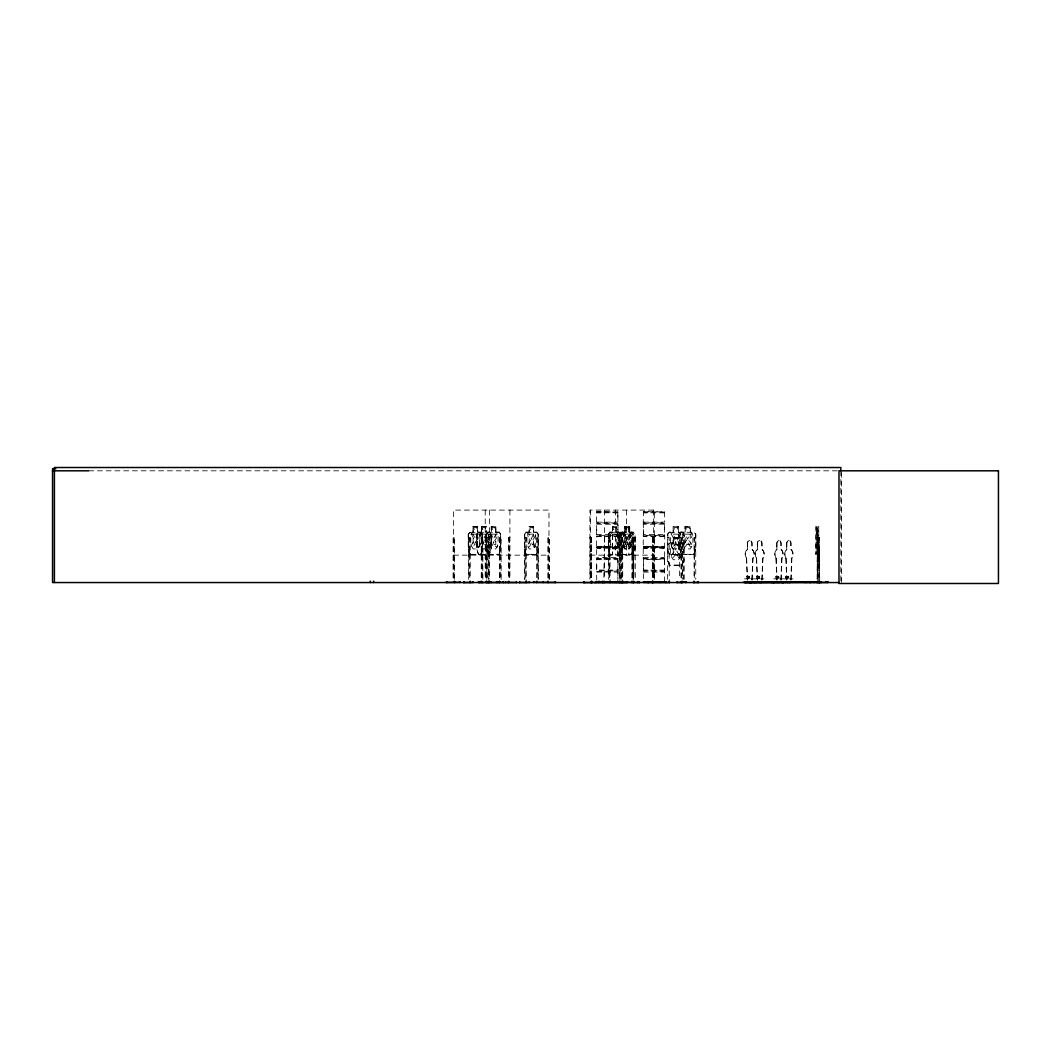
<?xml version="1.0" encoding="UTF-8"?>
<svg xmlns="http://www.w3.org/2000/svg" width="1051" height="1051" viewBox="0 0 1051 1051"><rect width="100%" height="100%" fill="white"/><g stroke="black" fill="none" stroke-linecap="round" stroke-linejoin="round"><path stroke-width="0.75" stroke-dasharray="5 3.75" d="M596.758 564.847L596.626 570.68L618.067 571.061L596.574 571.389L596.758 581.807M596.758 529.389L596.548 535.34L618.014 535.34L617.949 570.68M643.475 564.847L643.475 581.807M643.475 529.389L643.265 535.34L664.731 535.34L664.56 559.29M664.521 564.847L664.521 559.539M664.521 529.389L664.731 522.899L643.278 522.846L643.435 511.692L664.718 511.916M817.008 554.494L816.995 544.51L817.205 554.494M817.297 547.085L817.323 534.039L817.231 547.085M817.284 534.709L816.969 532.121L817.061 548.977M817.218 526.577L817.008 534.184L817.258 526.577M617.843 512.152L596.626 511.719L596.495 523.175L596.745 534.565L617.83 534.565L618.014 522.899L596.548 522.899M617.949 535.984L596.574 535.944L596.548 558.344L618.014 558.409M618.054 558.738L596.574 558.948L596.758 570.076L617.83 570.01L617.817 559.539M664.679 558.239L643.238 558.396L643.238 535.393M643.475 557.647L664.534 557.647M664.521 536.654L643.475 536.654M664.521 581.807L664.534 559.671L643.435 559.487L643.448 570.01L664.521 570.076M643.251 558.462L643.462 559.539M780.893 579.994L781.747 558.265A5.636 4.099 -90 0 0 780.893 549.41L780.893 543.328A2.811 2.049 -90 0 0 778.844 540.503A2.811 2.049 -90 0 0 776.794 543.328L776.794 549.41A5.636 4.099 -90 0 0 775.953 558.265L776.794 579.994M781.143 579.994L781.983 558.265A5.636 4.099 -90 0 0 781.143 549.41L781.143 543.328A2.811 2.049 -90 0 0 779.093 540.503L778.844 540.503M790.812 579.994L791.653 558.265A5.636 4.099 -90 0 0 790.812 549.41L790.812 543.328A2.811 2.049 -90 0 0 788.762 540.503A2.811 2.049 -90 0 0 786.7 543.328L786.7 549.41A5.636 4.099 -90 0 0 785.859 558.265L786.7 579.994M791.048 579.994L791.902 558.265A5.636 4.099 -90 0 0 791.048 549.41L791.048 543.328A2.811 2.049 -90 0 0 788.999 540.503L788.762 540.503M751.872 579.994L752.805 558.265A5.636 4.506 -90 0 0 751.872 549.41L751.872 543.328A2.811 2.26 -90 0 0 749.613 540.503A2.811 2.26 -90 0 0 747.353 543.328L747.353 549.41A5.636 4.506 -90 0 0 746.42 558.265L747.353 579.994M752.082 579.994L753.015 558.265A5.636 4.506 -90 0 0 752.082 549.41L752.082 543.328A2.811 2.26 -90 0 0 749.823 540.503L749.613 540.503M761.83 579.994L762.763 558.265A5.636 4.506 -90 0 0 761.83 549.41L761.83 543.328A2.811 2.26 -90 0 0 759.571 540.503A2.811 2.26 -90 0 0 757.324 543.328L757.324 549.41A5.636 4.506 -90 0 0 756.392 558.265L757.324 579.994M762.041 579.994L762.973 558.265A5.636 4.506 -90 0 0 762.041 549.41L762.041 543.328A2.811 2.26 -90 0 0 759.794 540.503L759.571 540.503M778.108 577.84L776.755 577.735L779.001 577.433M777.398 577.564L776.86 576.644L778.909 577.249L778.344 577.919L777.674 576.815L776.492 577.84M787.606 577.59C784.992 575.646 789.905 578.733 787.501 577.065M788.684 577.84L787.015 577.827L787.186 577.065M787.002 577.735L788.46 577.511L786.647 577.932L787.501 577.59L786.411 577.078L787.554 577.065M787.33 577.827L787.028 577.065M788.552 577.341L786.66 577.735M778.515 577.419L775.848 577.157M777.044 577.84L776.308 577.065M776.991 577.84L777.53 576.671L777.99 577.433M778.174 577.682L778.568 576.96M777.976 577.249C779.75 576.579 776.82 578.155 776.492 576.644M777.162 577.669L778.791 577.249L777.937 577.827M788.552 576.933L785.767 577.367L787.068 577.932M786.148 577.249L787.068 577.433M786.976 577.38L786.713 576.763M786.779 577.249L787.501 577.84M787.501 577.433L788.197 576.749L787.816 577.564M747.55 577.538L749.626 576.986M748.115 576.894L747.471 577.196L748.43 576.644M748.273 577.117C748.811 579.521 751.255 575.081 747.379 577.327M748.089 577.078C748.851 577.235 750.072 578.155 749.192 576.657M757.324 577.59L757.324 576.907M759.308 576.552C755.538 577.971 759.531 577.814 759.584 576.644M757.994 577.157L758.297 576.894M757.902 577.919C758.047 575.055 759.479 578.392 757.285 577.59M758.336 577.433C757.127 577.209 760.083 576.894 759.584 577.84M758.231 577.117C759.321 578.825 759.952 575.107 757.64 577.59M758.297 577.065L759.164 577.919L759.019 576.671M747.576 577.419C747.287 576.671 750.348 577.288 747.839 577.932M748.22 577.117L749.127 577.511M749.455 577.301L749.035 576.894M757.994 576.657L757.403 577.038M759.413 577.301L758.783 577.065M758.48 577.59L758.783 577.433M749.061 577.59L749.127 576.828M758.48 577.249L759.584 577.511L759.663 576.763M618.842 554.284L620.156 548.924L620.156 534.131L618.842 532.279M618.934 554.468L620.418 548.95L619.065 554.468L609.698 554.468L608.49 548.95L609.856 554.468M631.73 554.494L633.07 548.977L631.559 554.311M633.136 548.977L631.664 554.494L632.938 548.95L633.136 534.079L631.743 532.121M749.389 576.671L747.406 576.763M757.732 576.894L758.047 577.827L759.413 577.827M759.558 576.973L759.361 577.669M480.793 554.311L482.212 548.95L482.212 534.184L480.793 532.305M480.911 554.494L482.462 548.977L482.462 534.105L480.872 532.121M499.054 554.311L500.565 548.95M643.265 522.899L643.448 534.565L664.534 534.565L664.534 524.16L643.448 524.213M489.385 554.311L490.804 548.95L490.804 534.184L489.451 532.121L491.053 534.105L491.053 548.977L489.503 554.494M778.2 577.603L778.41 576.986L776.058 577.249M787.212 576.828L788.71 576.986L788.289 577.669M536.522 532.121L538.217 534.079L538.217 548.977L536.457 554.311L526.052 554.311M536.562 554.494L538.217 548.977M777.031 577.301L777.254 577.117M776.321 577.17L777.083 577.091M777.228 577.341L778.121 577.564M786.161 577.065L787.396 576.671L786.293 576.763M787.948 576.907L788.684 576.644M788.815 577.59L788.631 576.644M617.909 523.726L596.626 523.556M747.445 577.735L747.445 576.763M748.601 577.59L748.864 576.907L748.588 577.669M759.256 577.814C757.85 575.803 755.104 578.326 759.177 577.288M695.604 548.95L693.778 554.311L669.487 554.311L667.884 548.95M693.896 554.494L695.788 548.977L695.788 534.079L693.844 532.121L690.389 532.121L690.389 526.577L685.029 526.577L685.029 532.121M682.02 554.311L683.846 548.95M682.152 554.494L684.017 548.977M683.846 559.749L681.994 565.11L669.421 565.11M684.017 559.776L682.112 565.293L669.29 565.293L667.608 559.776L669.461 565.11M664.705 571.324L643.212 571.061M596.574 511.758L617.843 512.1M664.495 547.072L643.225 546.809L664.6 547.584M788.486 577.511L785.964 577.249M630.85 544.51L628.892 548.95L630.902 544.51L630.85 534.158L628.932 532.305L630.85 534.158M617.988 571.389L617.804 581.807M643.278 570.732L664.679 570.732M615.137 512.77L616.976 512.77M615.137 548.215L616.976 548.215M661.841 512.77L663.693 512.77M661.841 548.215L663.693 548.215M681.114 544.51L678.394 548.95L673.297 548.95L670.577 544.51L670.577 534.158L673.297 532.305L673.297 526.761L678.42 526.761L678.42 532.305L681.114 534.158L681.245 582.543M747.208 577.367L749.468 577.341L747.182 577.091M757.285 576.907L757.521 576.644M681.114 555.309L678.381 559.749L673.284 559.749L670.551 555.309L670.551 544.957L673.284 543.104M597.743 512.77L601.014 512.77M597.743 548.215L601.014 548.215M644.46 512.77L647.731 512.77M644.46 548.215L647.731 548.215M609.895 532.095L608.49 534.079L608.647 548.95M608.647 534.144L609.961 532.279M621.233 579.324L621.299 534.105L622.56 532.121L621.299 534.184M622.612 532.305L621.443 534.184L621.43 548.95L622.612 554.311L621.443 548.95M621.312 534.105L622.428 532.121M536.667 554.494L525.934 554.494L524.541 548.977L524.541 534.105L526.091 532.121M526.157 532.305L524.791 534.184L524.909 579.324M779.001 577.065L777.267 576.657L777.582 577.249M787.633 576.92L788.211 577.84M469.981 554.494L468.26 548.977L468.26 534.079L470.02 532.121L473.068 532.121M468.418 534.158L470.086 532.305M488.281 532.121L486.521 534.079L486.626 548.977L488.229 554.494M488.347 532.305L486.784 534.158L486.784 579.324M478.415 554.494L476.799 548.977L476.799 534.079L478.56 532.121M476.957 534.158L478.625 532.305M675.648 541.777C675.701 547.86 666.163 550.698 674.755 540.477L671.339 534.144L672.982 534.197L675.819 539.373L678.696 534.197L681.376 532.121L679.721 534.105L679.616 579.324M667.608 579.324L667.7 534.105L669.408 532.121L673.152 532.121L673.113 526.577L678.604 526.577L678.565 532.121L685.068 532.121M667.7 534.105L669.434 532.121M667.779 544.97L669.461 543.104M617.843 547.571L596.508 547.361L617.843 547.597M617.778 547.164L596.784 547.164M748.417 577.814L749.153 577.814M619.17 534.158L620.996 532.305M596.758 547.045L617.843 547.072M643.475 547.045L664.534 547.072M617.778 512.783L596.784 512.783M617.778 548.228L596.81 548.215M664.495 512.783L643.488 512.783M664.495 548.188L643.514 548.215M776.702 577.38L777.031 576.684L776.807 577.735M777.083 576.749L777.083 577.603M612.575 532.279L610.605 534.131L610.605 544.484L612.575 548.924L616.228 548.924L618.185 544.484L618.185 534.131L616.228 532.279L616.228 526.735M623.282 544.51L625.253 548.95L623.269 544.51L623.282 534.158L625.227 532.305L625.122 526.577M623.282 534.158L625.253 532.305M749.048 576.671L748.312 577.249M481.778 532.305L479.414 534.158L479.414 544.51L481.778 548.95L486.179 548.95L488.544 544.51L488.544 534.158L486.179 532.305M643.396 511.692L664.666 512.047M627.066 547.137L626.921 546.993M777.648 577.065L778.804 576.986M758.809 577.695L758.494 576.894M675.806 541.777C676.227 547.124 685.475 551.394 677.002 540.516L680.509 534.355L679.721 534.105M683.978 579.324L684.056 534.079L683.295 534.144L686.645 540.477C679.169 548.359 685.751 550.12 687.788 541.699C689.955 550.107 696.288 548.346 688.865 540.516C696.117 532.988 689.745 531.202 687.696 539.229L684.91 534.197L682.099 532.121M88.665 470.809L837.345 470.809M596.745 522.137L617.83 522.137L617.804 511.692L617.988 522.846M643.448 522.137L664.534 522.137L664.666 511.784M643.304 523.49L664.679 523.49M596.745 524.213L617.83 524.213L617.988 535.287M472.963 526.577L477.758 526.577L477.758 532.121L481.621 532.121M481.516 526.577L486.337 526.577L486.245 532.121L491.316 532.121M525.986 532.121L529.165 532.121L529.06 526.577L533.698 526.577L533.54 532.305M473.121 526.761L477.601 526.761M481.673 526.761L486.179 526.761L486.087 532.305M491.382 526.761L495.862 526.761M529.218 526.761L533.54 526.761M612.575 526.735L616.359 526.735M685.199 526.761L690.257 526.761L690.257 532.305L692.885 534.158L692.885 544.51L690.205 548.95L685.199 548.95L682.533 544.51M615.571 527.655L613.219 527.655L613.219 529.507L615.571 529.507M625.411 527.694L628.616 527.694L628.616 529.533L625.411 529.533M495.927 532.121L499.225 532.121L500.723 534.105L500.801 579.324M533.593 532.121L536.627 532.121M609.738 532.095L612.575 532.095M616.359 532.095L619.026 532.095M625.253 532.121L620.878 532.121L619 534.079L619 548.977L620.878 554.494M628.853 532.121L633.385 532.121L635.08 534.105L635.08 548.977L633.385 554.494L620.826 554.494M469.994 532.305L499.159 532.305M526.052 532.305L536.562 532.305L538.073 534.158M609.83 532.279L618.973 532.279M620.957 532.305L633.306 532.305L634.909 534.184L634.857 548.95L633.254 554.311L620.957 554.311M669.487 532.305L693.818 532.305L695.604 534.158M468.26 534.079L468.365 548.977L470.086 554.311M476.799 534.079L476.904 548.977L478.52 554.494M490.962 534.105L491.053 548.977M500.618 534.105L500.618 548.977L499.172 554.494L469.876 554.494M524.541 534.105L524.567 579.324M538.112 534.079L538.073 579.324M695.736 534.079L695.762 579.324M612.536 534.131L616.228 534.131L616.228 544.484L612.575 544.484M664.679 535.931L643.265 535.892M596.758 536.654L617.83 536.654L617.83 557.582L596.745 557.582M468.523 537.468L470.125 537.468L470.125 579.324M485.22 537.468L488.387 537.468L488.387 579.324M509.919 537.468L508.5 537.468L508.5 579.298M524.567 537.468L526.144 537.468L526.144 582.543M589.913 537.468L591.647 537.468L591.647 579.298M604.43 537.468L603.826 579.298M608.542 537.442L610.04 537.442L610.04 582.517M619.223 537.468L620.852 537.468M621.233 537.468L622.731 537.468L622.731 582.543M635.33 537.468L633.714 537.468L633.714 579.324M654.313 537.468L652.592 537.468L652.592 579.298M667.608 537.468L669.211 537.468L669.211 582.543M673.244 537.56L678.381 537.56M679.616 537.468L681.245 537.468M683.978 537.468L682.375 537.468L682.375 579.324M695.762 537.468L694.133 537.468L694.133 579.324M817.139 537.468L817.875 537.468L817.783 582.543M818.676 537.468L819.373 537.468M489.621 542.355L488.689 542.355L488.689 551.276L489.621 551.276M682.099 542.92L678.526 542.92L678.526 537.376L673.06 537.376L673.1 542.92L669.342 542.92L667.635 544.904M669.421 543.104L682.02 543.104M747.353 543.328L747.563 543.328A2.811 2.26 -90 0 1 749.823 540.503M757.324 543.328L757.535 543.328A2.811 2.26 -90 0 1 759.794 540.503M776.794 543.328L777.044 543.328A2.811 2.049 -90 0 1 779.093 540.503M786.7 543.328L786.949 543.328A2.811 2.049 -90 0 1 788.999 540.503M683.991 544.878L682.06 542.92M488.689 545.863L489.621 545.863M488.689 546.809L489.621 546.756M643.435 547.545L664.56 547.571M488.689 547.702L489.621 547.702M819.11 548.74L819.701 579.324M524.541 548.977L526.039 554.494M619 548.977L620.996 554.311M621.167 548.977L622.389 554.494M667.661 548.977L669.382 554.494L693.949 554.494M679.669 548.977L681.376 554.494M747.353 549.41L747.563 543.328M757.324 549.41L757.535 543.328M776.794 549.41L777.044 543.328M786.7 549.41L786.949 543.328M469.994 554.311L499.159 554.311M453.559 555.151L548.964 555.151M589.913 555.151L654.313 555.151M746.42 558.265L746.63 558.265A5.636 4.506 -90 0 1 747.563 549.41M756.392 558.265L756.602 558.265A5.636 4.506 -90 0 1 757.535 549.41M775.953 558.265L776.19 558.265A5.636 4.099 -90 0 1 777.044 549.41M785.859 558.265L786.095 558.265A5.636 4.099 -90 0 1 786.949 549.41M643.304 558.948L664.679 558.948M596.745 559.671L617.83 559.671M819.11 565.057L818.926 537.14L819.11 582.543M596.745 572.099L617.83 572.099L617.83 579.232M643.448 572.099L664.534 572.099M776.742 576.552L777.517 576.763M758.034 576.828L759.702 577.249M748.115 577.932L747.314 577.59M744.45 578.865L747.747 578.865M750.69 578.865L753.987 578.865M754.408 578.865L757.718 578.865M760.648 578.865L763.959 578.865M773.72 578.865L777.385 578.865M779.395 578.865L783.061 578.865M783.639 578.865L787.291 578.865M789.301 578.865L792.966 578.865M678.381 543.104L681.114 544.957M758.704 576.657L759.453 577.196M625.161 534.197L622.56 534.355L625.989 540.516C616.753 548.333 627.486 550.29 627.289 541.699C627.657 550.396 636.63 548.175 628.196 540.477C633.306 533.435 628.8 530.913 627.224 539.229L623.979 534.144L626.449 540.477L623.86 547.085L627.066 541.699L630.692 547.085L628.078 540.516C635.251 533.172 629.313 531.07 627.145 539.229L625.161 534.197L625.253 544.51M682.02 532.305L683.873 534.158L683.873 579.324M499.12 532.121L500.565 534.184M633.004 534.158L631.625 532.121L633.07 534.079M631.506 532.305L632.807 534.158M618.894 532.095L620.418 534.053L620.313 579.298M489.03 544.51L491.382 548.95L495.77 548.95L498.108 544.51L498.108 534.158L495.77 532.305L495.77 526.761M664.705 535.34L664.521 534.565M681.508 554.311L679.892 548.95L679.892 534.184M486.679 548.95L488.347 554.311M756.602 558.265L757.535 579.994M746.63 558.265L747.563 579.994M786.095 558.265L786.949 579.994M776.19 558.265L777.044 579.994M817.139 579.324L817.284 534.197M817.047 532.121L817.113 534.158M841.483 472.425L841.483 582.543M840.839 470.809L840.839 582.543M819.268 537.468L819.281 582.543M818.69 579.324L818.742 526.577L818.558 554.494M817.731 537.468L817.731 579.324M817.297 534.079L817.297 579.324M787.935 578.746L787.935 576.276L785.767 576.276L785.767 578.746M787.646 576.276L787.646 578.746M786.056 576.276L786.056 578.746M778.016 578.746L778.016 576.276L775.861 576.276L775.861 578.746M777.74 576.276L777.74 578.746M776.137 576.276L776.137 578.746M759.072 578.746L759.072 576.276L756.759 576.276L756.759 578.746M758.822 576.276L758.822 578.746M756.996 576.276L756.996 578.746M749.1 578.746L749.1 576.276L746.788 576.276L746.788 578.746M748.864 576.276L748.864 578.746M747.038 576.276L747.038 578.746M694.291 537.468L694.291 579.324M685.068 526.577L685.252 532.305L682.533 534.158L682.48 579.324M681.101 537.468L681.101 579.324M667.884 534.184L667.819 559.749M654.313 579.298L654.313 510.09L589.913 510.09L589.913 579.298M654.077 537.468L654.077 579.298M653.893 537.468L653.893 579.298M653.656 510.09L653.656 579.298M653.223 537.468L653.223 579.298M653.013 537.468L653.013 579.298M652.816 537.468L652.816 579.298M635.185 537.468L635.33 579.324M633.858 537.468L633.858 582.543M633.425 579.324L633.425 537.468L631.927 537.468L631.927 579.324M632.938 534.079L633.004 579.324M632.334 537.468L632.334 579.324M629.694 532.121L629.733 526.577L624.347 526.577L624.347 532.121M629.063 526.577L629.063 532.305M628.892 526.761L628.853 554.494M628.235 527.694L628.275 529.533M626.396 510.09L626.396 555.151M625.884 527.694L625.91 529.533M625.384 526.761L625.358 532.305M622.323 537.468L622.323 579.324M621.64 537.468L621.64 579.324M620.721 537.442L620.852 579.324M619.643 537.442L619.643 579.298M619.381 537.468L619.381 579.324M619.223 534.158L619.223 579.324M616.359 532.279L616.49 526.551L612.444 526.551L612.536 554.468L612.575 526.551M615.439 510.09L615.439 555.151M609.619 537.442L609.619 579.298M608.949 537.442L608.949 579.298M608.516 534.079L608.542 579.298M604.417 510.09L604.417 579.298M591.411 537.468L591.411 579.298M591.24 537.468L591.24 579.298M590.99 537.468L590.99 579.298M590.57 510.09L590.57 579.298M590.334 537.468L590.334 579.298M590.15 537.468L590.15 579.298M549.384 579.298L549.384 537.468L547.886 537.468L547.886 579.298M548.964 579.298L548.964 510.09L453.559 510.09L453.559 579.298M548.307 537.468L548.307 579.298M538.414 579.324L538.414 537.468L536.825 537.468L536.825 579.324M537.166 537.468L537.166 579.324M533.435 526.761L533.435 532.305L535.708 534.158L535.708 544.51L533.435 548.95L529.218 548.95L526.958 544.51L526.958 534.158L529.218 532.305L529.165 526.577M525.815 537.468L525.815 579.324M509.919 510.09L509.919 579.298M509.459 537.468L509.459 579.298M508.96 537.468L508.96 579.298M501.117 579.324L501.117 537.468L499.514 537.468L499.514 579.324M499.816 537.468L499.816 582.543M495.862 532.305L495.927 526.577L491.224 526.577L491.224 532.121M491.316 526.577L491.382 532.305L489.03 534.158L489.043 579.298M489.621 510.09L489.621 579.298M488.071 537.468L488.071 579.324M487.086 537.468L487.086 579.324M486.298 537.468L486.298 579.298M485.641 537.468L485.641 579.298M485.22 510.09L485.22 579.298M482.856 579.324L482.856 537.468L481.253 537.468L481.253 579.324M482.54 537.468L482.54 579.324M481.778 526.761L481.673 532.305M481.621 526.577L481.516 532.121M481.568 537.468L481.568 582.543M477.666 526.577L477.509 532.305L479.86 534.158L479.86 544.51L477.509 548.95L473.121 548.95L470.769 544.51L470.769 534.158L473.121 532.305L473.226 526.761M477.062 534.158L477.062 548.95M473.068 526.577L472.963 532.121M469.81 537.468L469.81 579.324M468.838 537.468L468.838 579.324M468.523 534.158L468.523 579.324M454.518 579.298L454.518 537.468L453.099 537.468L453.099 579.298M454.058 537.468L454.058 579.298M675.596 546.835L675.609 546.783M471.505 534.144L474.487 540.516C468.023 548.123 473.462 550.277 475.433 541.699C477.272 550.29 482.948 548.136 476.431 540.477C482.567 533.291 477.417 531.018 475.512 539.229L473.029 534.197L471.505 534.144M489.766 534.144L492.748 540.516C486.285 548.123 491.723 550.277 493.681 541.699C495.533 550.29 501.209 548.136 494.693 540.477C500.828 533.291 495.665 531.018 493.76 539.229L491.29 534.197L489.766 534.144M479.887 534.144L482.882 540.516C476.392 548.136 481.857 550.277 483.828 541.699C485.68 550.277 491.382 548.136 484.826 540.477C491.001 533.291 485.812 531.018 483.907 539.229L481.424 534.197L479.887 534.144M535.432 546.875L533.974 547.059L531.491 541.699C529.691 550.33 524.252 548.07 530.519 540.477C524.633 533.356 529.559 530.965 531.412 539.229C533.225 530.991 538.467 533.291 532.397 540.516L535.432 546.875M680.562 557.674L678.815 557.845L675.806 552.498C673.73 560.892 667.004 559.185 674.637 551.276C667.451 543.827 673.586 542.001 675.714 550.028C677.79 542.027 684.306 543.761 676.897 551.315L680.562 557.674M632.176 544.51L629.51 548.95L624.517 548.95L621.85 544.51L621.85 534.158L624.517 532.305L624.517 526.761L629.562 526.761L629.51 532.305L632.176 534.158L632.176 544.51M596.784 546.349L617.804 546.362L596.81 546.362M643.488 546.349L664.521 546.362L643.514 546.362M816.036 526.577L815.852 554.494L816.036 526.577M476.72 527.694L473.909 527.694L473.909 529.533L476.72 529.533L476.72 527.694M485.391 527.694L482.567 527.694L482.567 529.533L485.391 529.533L485.391 527.694M494.982 527.694L492.157 527.694L492.157 529.533L494.982 529.533L494.982 527.694M532.686 527.694L529.967 527.694L529.967 529.533L532.686 529.533L532.686 527.694M677.475 527.694L674.203 527.694L674.203 529.533L677.475 529.533L677.475 527.694M689.311 527.694L686.093 527.694L686.093 529.533L689.311 529.533L689.311 527.694M477.509 534.158L473.121 534.158L473.121 544.51L477.509 544.51L477.509 534.158M486.179 534.158L481.778 534.158L481.778 544.51L486.179 544.51L486.179 534.158M495.77 534.158L491.382 534.158L491.382 544.51L495.77 544.51L495.77 534.158M533.435 534.158L529.218 534.158L529.218 544.51L533.435 544.51L533.435 534.158M629.51 534.158L624.517 534.158L624.517 544.51L629.51 544.51L629.51 534.158M678.394 534.158L673.297 534.158L673.297 544.51L678.394 544.51L678.394 534.158M690.205 534.158L685.199 534.158L685.199 544.51L690.205 544.51L690.205 534.158M677.461 538.493L674.19 538.493L674.19 540.332L677.461 540.332L677.461 538.493M678.381 544.957L673.284 544.957L673.284 555.309L678.381 555.309L678.381 544.957"/><path stroke-width="1.5" d="M480.872 582.504L480.872 581.61M497.767 582.504L497.78 581.61M612.562 582.504L612.575 581.61M809.034 582.307L809.034 581.61M810.518 582.504L809.625 582.517L810.636 581.61M827.413 582.504L827.426 581.61M459.629 582.425L459.707 581.689M491.159 582.425L491.172 581.689M583.331 582.543L627.25 582.477L627.408 581.61L627.565 582.425M595.51 582.504L595.667 581.61M596.062 582.399L596.022 581.61M626.632 582.425L626.58 581.584M627.079 582.425L627.171 581.689M518.944 582.543L529.284 582.425M463.241 582.543L472.819 582.425M481.568 582.425L481.411 581.374M665.02 582.543L668.791 582.425M774.153 582.504L773.221 582.477L773.694 581.794L775.388 582.451L774.889 581.794L774.416 582.477M784.874 582.136L785.202 582.53M788.25 582.504L788.631 582.136M805.907 582.543L806.288 581.794L806.774 582.451L805.092 581.794L804.764 582.504M820.844 582.504L821.173 581.794L821.567 582.53M744.082 582.504L744.45 581.794L821.173 581.794M750.23 582.504L751.189 581.794L751.715 582.477L750.677 582.504M754.907 582.517L754.408 581.794L753.882 582.451L755.735 581.794L756.089 582.504M782.194 582.504L783.153 581.794L783.678 582.477L782.719 582.53M446.11 582.425L459.707 582.307M446.504 582.425L446.583 581.689M614.388 582.399L614.467 581.65M614.769 582.425L614.704 581.584M615.203 582.425L615.374 581.61M779.816 582.136L779.54 582.504M783.547 582.136L783.284 582.504M789.393 582.543L789.774 581.794L790.116 582.504M811.201 582.136L810.952 581.61M814.945 582.136L814.683 582.504M821.12 582.136L744.883 582.543L744.45 581.794M749.429 582.53L749.875 581.794L750.361 582.517M761.082 582.136L761.673 582.477L761.147 581.794L760.779 582.504M771.434 582.53L771.868 581.794L772.235 582.504M777.228 582.136L777.819 582.477L777.293 581.794L776.925 582.504M781.458 582.504L781.839 581.794L782.325 582.517M482.094 582.425L482.199 581.689M676.516 582.425L681.495 582.425M55.834 468.693L52.55 468.693L52.55 582.543L839.197 582.543M52.55 470.809L88.599 470.809M596.758 581.807L617.804 581.807M643.475 581.807L664.521 581.807M596.718 582.109L626.751 582.399M643.435 582.083L664.56 582.083M516.961 582.504L478.56 582.425M533.501 582.543L533.501 581.61L533.593 582.307L555.953 582.451M627.486 582.307L639.941 582.504M643.448 582.477L664.534 582.477M682.677 581.689L686.487 582.425M698.954 582.504L693.896 582.425M743.911 582.451L827.86 582.425L827.86 581.61M685.869 582.425L685.751 581.689M637.891 582.425L637.773 581.689M816.259 582.136L816.535 582.504M639.442 582.425L639.363 581.689L639.284 582.543M614.822 582.359L614.796 581.65M660.12 582.399L660.159 581.61M648.139 582.425L648.06 581.689L647.981 582.543M503.39 582.425L503.311 581.689M479.138 582.451L479.203 581.689M826.033 582.425L825.928 581.61M840.839 470.809L840.839 467.511L54.402 467.511L54.402 582.543M819.701 581.374L819.701 582.543M819.36 581.374L819.281 582.543M819.11 581.374L819.11 582.543M818.69 581.374L818.782 582.543M817.875 581.374L817.744 582.543M817.284 581.374L817.231 582.543M698.048 581.61L698.048 582.543M694.12 581.374L694.12 582.543M693.962 581.374L693.962 582.543M693.673 581.61L693.673 582.543M685.646 581.61L685.646 582.543M682.559 581.61L682.559 582.543M682.309 581.374L682.204 582.543M681.718 581.61L681.718 582.543M677.343 581.61L677.343 582.543M669.027 581.61L669.027 582.543M665.94 581.61L665.94 582.543M660.002 581.61L660.002 582.543M653.091 581.374L653.091 582.543M652.881 581.374L652.881 582.543M652.684 581.374L652.684 582.543M652.461 581.374L652.461 582.543M648.283 581.61L648.283 582.543M637.668 581.61L637.668 582.543M633.687 581.374L633.687 582.543M633.543 581.374L633.543 582.543M633.188 581.61L633.188 582.543M632.216 581.374L632.216 582.543M631.796 581.374L631.796 582.543M622.862 581.374L622.862 582.543M622.442 581.374L622.442 582.543M621.364 581.61L621.364 582.543M621.259 581.689L621.141 582.425L621.023 581.374M620.865 581.374L620.865 582.543M619.512 581.348L619.512 582.517M619.105 581.348L619.105 582.517M616.884 581.61L616.884 582.543M610.158 581.348L610.158 582.517M609.751 581.348L609.751 582.517M604.404 581.374L604.43 582.543M603.813 581.374L603.839 582.543M602.683 581.584L602.683 582.517M602.249 581.137L602.249 582.543M598.965 581.137L598.965 582.543M596.167 581.61L596.167 582.543M591.779 581.374L591.779 582.543M591.529 581.374L591.358 582.543M591.109 581.374L591.109 582.543M584.29 581.61L584.29 582.543M583.988 581.61L583.988 582.543M555.309 581.61L555.309 582.543M548.188 581.374L548.188 582.543M547.768 581.374L547.768 582.543M543.275 581.61L543.275 582.543M537.022 581.374L537.022 582.543M536.68 581.374L536.68 582.543M529.468 581.61L529.468 582.543M526.288 581.374L526.288 582.543M525.96 581.374L525.96 582.543M519.706 581.61L519.706 582.543M516.369 581.61L516.369 582.543M508.842 581.374L508.842 582.543M508.395 581.374L508.395 582.543M505.597 581.61L505.597 582.543M503.245 581.61L503.245 582.543M499.672 581.374L499.672 582.543M499.356 581.374L499.356 582.543M496.624 581.61L496.624 582.543M491.277 581.61L491.316 582.543M489.569 581.137L489.635 582.543M489.03 581.374L489.043 582.543M488.531 581.374L488.531 582.543M488.216 581.374L488.216 582.543M487.336 581.61L487.336 582.543M486.836 581.374L486.836 582.543M486.285 581.137L486.416 582.543M482.304 581.61L482.304 582.543M481.108 581.374L481.108 582.543M479.295 581.61L479.295 582.543M478.363 581.61L478.363 582.543M473.016 581.61L473.016 582.543M470.27 581.374L470.27 582.543M469.968 581.374L469.968 582.543M464.043 581.61L464.043 582.543M459.786 581.61L459.786 582.543M454.636 581.374L454.636 582.543M454.177 581.374L454.177 582.543M446.662 581.61L446.662 582.543M373.604 581.137L373.604 582.543M370.32 581.137L370.32 582.543M778.673 581.794L778.108 582.504L778.607 581.794L779.133 582.504L778.673 581.794M778.62 582.136L778.607 582.096M819.977 581.794C818.427 582.701 821.54 582.648 819.977 581.794M745.763 581.794C744.055 582.648 747.471 582.701 745.763 581.794M759.834 581.794C758.126 582.648 761.528 582.701 759.834 581.794M773.194 581.794C771.473 582.648 774.889 582.701 773.194 581.794M787.252 581.794C785.544 582.648 788.959 582.701 787.252 581.794M998.45 470.809L838.987 470.809L838.987 583.489L998.45 583.489L998.45 470.809M681.416 582.543L681.416 581.374L681.271 582.543M669.382 582.543L669.382 581.374L669.277 582.543"/></g></svg>
